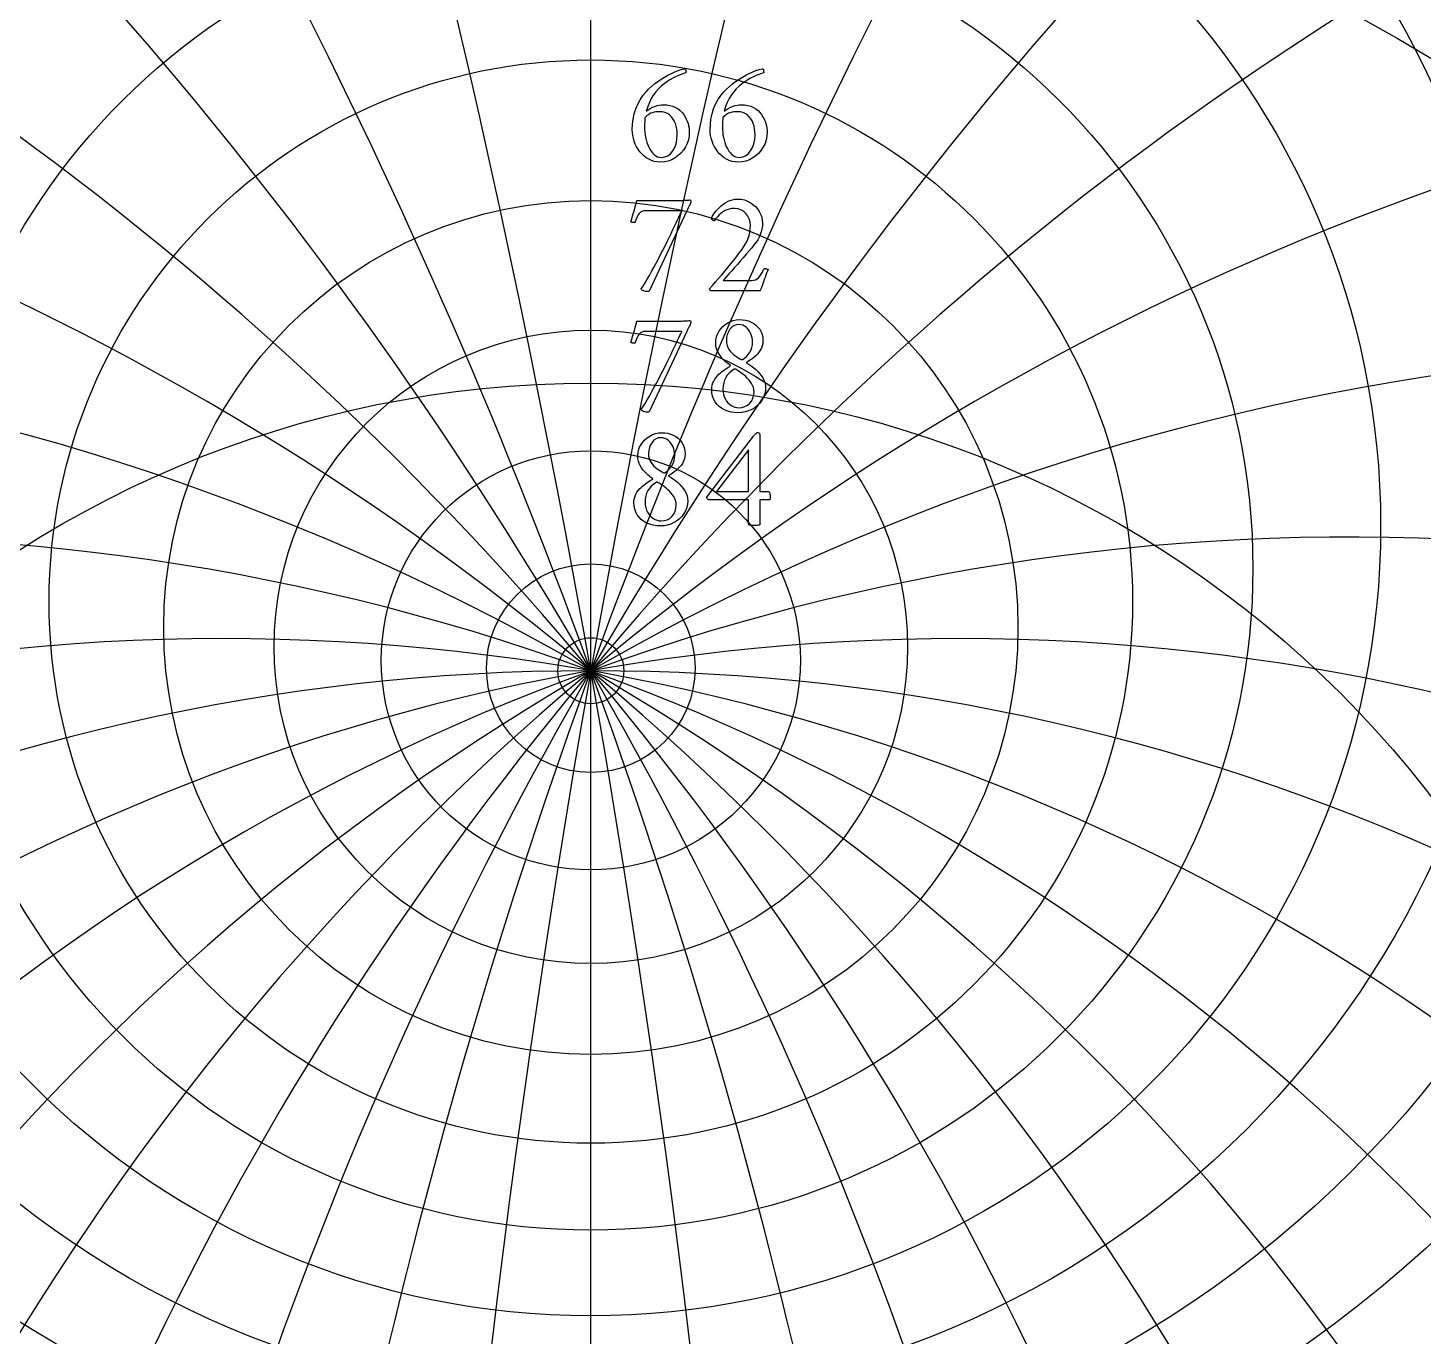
# Model space of a CAD drawing. Header units: millimetres. Extents: x -71 to 71, y -71 to 73.
# Drawn here: x -15.97 to 23.61, y 3.04 to 40.16 of the extents above; entities that cross this region are included whole.
import ezdxf

# ---------------------------------------------------------------- set-up
doc = ezdxf.new("R2010")
doc.units = ezdxf.units.MM
for name, color, linetype in [('CUT_OUTER', 1, 'Continuous'), ('ENGRAVE', 7, 'Continuous'), ('ENGRAVE_FINE', 8, 'Continuous'), ('TEXT', 5, 'Continuous')]:
    doc.layers.add(name, color=color, linetype=linetype)

msp = doc.modelspace()

# ---------------------------------------------------------------- linework, layer by layer
at = {"layer": 'CUT_OUTER'}
msp.add_arc((-0.0002, -0.0002), 71.2199, 143.788848, 87.803032, dxfattribs=at)
at = {"layer": 'ENGRAVE'}
msp.add_lwpolyline([(0, -70.2), (0, 70.2)], dxfattribs=at)
for centre, radius in [((0, 0), 70.2), ((0, 31.6222), 35.2387), ((0, 29.3414), 30.5447), ((0, 27.5032), 26.2999), ((0, 26.02), 22.4035), ((0, 0), 45.9522), ((0, 24.8284), 18.7786), ((0, 23.8818), 15.3651), ((0, 23.1462), 12.1141), ((0, 22.5969), 8.9852), ((0, 0), 30.0798), ((0, 22.216), 5.9435), ((0, 21.992), 2.958), ((0, 21.9181), 0.936)]:
    msp.add_circle(centre, radius, dxfattribs=at)
for centre, radius, start, end in [((0, 34.4687), 40.5184, 131.30785, 48.69215), ((0, 38.0583), 46.5751, 158.30757, 21.69243), ((0, 42.6543), 53.6864, 177.16632, 2.83368), ((0, 48.6634), 62.275, 192.562112, 347.437888), ((0, 56.7462), 73.0187, 205.930897, 334.069103), ((0, -37.2113), 59.1294, 39, 141), ((0, -37.2113), 59.1294, 39, 141)]:
    msp.add_arc(centre, radius, start, end, dxfattribs=at)
at = {"layer": 'ENGRAVE_FINE'}
for centre, radius, start, end in [((-335.3395, -37.2113), 340.5127, 3.549067, 18.208032), ((-335.3395, -37.2113), 340.5127, 3.549067, 18.208032), ((335.3395, -37.2113), 340.5127, 161.791968, 176.450933), ((335.3395, -37.2113), 340.5127, 161.791968, 176.450933), ((-162.4567, -37.2113), 172.8828, 7.145895, 36.6736), ((-162.4567, -37.2113), 172.8828, 7.145895, 36.6736), ((162.4567, -37.2113), 172.8828, 143.3264, 172.854105), ((162.4567, -37.2113), 172.8828, 143.3264, 172.854105), ((-102.4151, -37.2113), 118.2588, 10.840654, 55.662821), ((-102.4151, -37.2113), 118.2588, 10.840654, 55.662821), ((102.4151, -37.2113), 118.2588, 124.337179, 169.159346), ((102.4151, -37.2113), 118.2588, 124.337179, 169.159346), ((-70.4677, -37.2113), 91.989, 14.688568, 75.445741), ((-70.4677, -37.2113), 91.989, 14.688568, 75.445741), ((70.4677, -37.2113), 91.989, 104.554259, 165.311432), ((70.4677, -37.2113), 91.989, 104.554259, 165.311432), ((-49.6155, -37.2113), 77.188, 18.753071, 96.251491), ((-49.6155, -37.2113), 77.188, 18.753071, 96.251491), ((49.6155, -37.2113), 77.188, 83.748509, 161.246929), ((49.6155, -37.2113), 77.188, 83.748509, 161.246929), ((-34.1384, -37.2113), 68.2768, 23.109812, 116.954145), ((-34.1384, -37.2113), 68.2768, 23.109812, 116.954145), ((34.1384, -37.2113), 68.2768, 63.045855, 156.890188), ((34.1384, -37.2113), 68.2768, 63.045855, 156.890188), ((-21.5213, -37.2113), 62.9242, 27.851987, 126.345474), ((-21.5213, -37.2113), 62.9242, 27.851987, 126.345474), ((21.5213, -37.2113), 62.9242, 53.654526, 152.148013), ((21.5213, -37.2113), 62.9242, 53.654526, 152.148013), ((-10.4261, -37.2113), 60.0416, 33.097661, 134.238363), ((-10.4261, -37.2113), 60.0416, 33.097661, 134.238363), ((10.4261, -37.2113), 60.0416, 45.761637, 146.902339), ((10.4261, -37.2113), 60.0416, 45.761637, 146.902339)]:
    msp.add_arc(centre, radius, start, end, dxfattribs=at)
at = {"layer": 'TEXT'}
for points in [[(2.0509, 37.9783), (2.1525, 37.9733), (2.2455, 37.9585), (2.33, 37.9339), (2.4059, 37.8994), (2.4738, 37.8572), (2.5346, 37.8096), (2.588, 37.7565), (2.6342, 37.698), (2.6738, 37.636), (2.7074, 37.5724), (2.735, 37.5073), (2.7567, 37.4406), (2.773, 37.3749), (2.7847, 37.3125), (2.7917, 37.2534), (2.794, 37.1978), (2.7872, 37.0876), (2.7665, 36.9814), (2.7322, 36.879), (2.684, 36.7805), (2.6243, 36.6887), (2.5553, 36.6062), (2.477, 36.533), (2.3893, 36.4692), (2.2939, 36.4174), (2.1926, 36.3804), (2.0853, 36.3582), (1.972, 36.3508), (1.8829, 36.3559), (1.7982, 36.3711), (1.7179, 36.3964), (1.642, 36.4318), (1.571, 36.4755), (1.5055, 36.5257), (1.4454, 36.5824), (1.3908, 36.6456), (1.3419, 36.714), (1.2989, 36.7862), (1.262, 36.8624), (1.231, 36.9424), (1.2064, 37.0243), (1.1889, 37.1059), (1.1784, 37.1873), (1.1749, 37.2683), (1.1811, 37.422), (1.1998, 37.5714), (1.231, 37.7167), (1.2745, 37.8579), (1.3301, 37.9925), (1.397, 38.1184), (1.4754, 38.2354), (1.5652, 38.3436), (1.6405, 38.4209), (1.7214, 38.4951), (1.8076, 38.5662), (1.8994, 38.6342), (1.9943, 38.6983), (2.0903, 38.7577), (2.1874, 38.8125), (2.2855, 38.8626), (2.3824, 38.9069), (2.4759, 38.9446), (2.5661, 38.9754), (2.6529, 38.9996), (2.6661, 38.9966), (2.6768, 38.9876), (2.6848, 38.9727), (2.6902, 38.9518), (2.6939, 38.9296), (2.6965, 38.9108), (2.698, 38.8954), (2.6985, 38.8833), (2.632, 38.8605), (2.561, 38.8335), (2.4856, 38.8024), (2.4059, 38.7671), (2.3237, 38.7266), (2.2414, 38.6799), (2.1587, 38.627), (2.0758, 38.5678), (1.9949, 38.5015), (1.918, 38.4272), (1.8454, 38.3448), (1.7769, 38.2544), (1.7144, 38.1548), (1.6596, 38.0452), (1.6126, 37.9255), (1.5735, 37.7956), (1.629, 37.8367), (1.6876, 37.8729), (1.7494, 37.9042), (1.8143, 37.9305), (1.8789, 37.9514), (1.9398, 37.9663), (1.9972, 37.9753), (2.0509, 37.9783)], [(4.2596, 37.9783), (4.3611, 37.9733), (4.4542, 37.9585), (4.5386, 37.9339), (4.6145, 37.8994), (4.6825, 37.8572), (4.7432, 37.8096), (4.7967, 37.7565), (4.8429, 37.698), (4.8824, 37.636), (4.916, 37.5724), (4.9437, 37.5073), (4.9653, 37.4406), (4.9817, 37.3749), (4.9934, 37.3125), (5.0004, 37.2534), (5.0027, 37.1978), (4.9958, 37.0876), (4.9752, 36.9814), (4.9408, 36.879), (4.8927, 36.7805), (4.833, 36.6887), (4.764, 36.6062), (4.6856, 36.533), (4.5979, 36.4692), (4.5026, 36.4174), (4.4012, 36.3804), (4.2939, 36.3582), (4.1807, 36.3508), (4.0915, 36.3559), (4.0068, 36.3711), (3.9265, 36.3964), (3.8506, 36.4318), (3.7797, 36.4755), (3.7141, 36.5257), (3.6541, 36.5824), (3.5994, 36.6456), (3.5505, 36.714), (3.5076, 36.7862), (3.4706, 36.8624), (3.4396, 36.9424), (3.4151, 37.0243), (3.3976, 37.1059), (3.3871, 37.1873), (3.3836, 37.2683), (3.3898, 37.422), (3.4085, 37.5714), (3.4396, 37.7167), (3.4832, 37.8579), (3.5387, 37.9925), (3.6057, 38.1184), (3.684, 38.2354), (3.7738, 38.3436), (3.8492, 38.4209), (3.93, 38.4951), (4.0163, 38.5662), (4.108, 38.6342), (4.203, 38.6983), (4.299, 38.7577), (4.396, 38.8125), (4.4941, 38.8626), (4.591, 38.9069), (4.6846, 38.9446), (4.7747, 38.9754), (4.8615, 38.9996), (4.8748, 38.9966), (4.8854, 38.9876), (4.8935, 38.9727), (4.8989, 38.9518), (4.9025, 38.9296), (4.9051, 38.9108), (4.9067, 38.8954), (4.9072, 38.8833), (4.8407, 38.8605), (4.7697, 38.8335), (4.6943, 38.8024), (4.6145, 38.7671), (4.5324, 38.7266), (4.45, 38.6799), (4.3674, 38.627), (4.2845, 38.5678), (4.2035, 38.5015), (4.1267, 38.4272), (4.0541, 38.3448), (3.9855, 38.2544), (3.923, 38.1548), (3.8683, 38.0452), (3.8213, 37.9255), (3.7821, 37.7956), (3.8376, 37.8367), (3.8963, 37.8729), (3.958, 37.9042), (4.0229, 37.9305), (4.0875, 37.9514), (4.1485, 37.9663), (4.2058, 37.9753), (4.2596, 37.9783)], [(1.5402, 37.6171), (1.5364, 37.5836), (1.533, 37.5496), (1.5301, 37.5151), (1.5278, 37.4801), (1.526, 37.4448), (1.5247, 37.4095), (1.5239, 37.3742), (1.5236, 37.3389), (1.5255, 37.2696), (1.5309, 37.1988), (1.54, 37.1264), (1.5527, 37.0525), (1.5692, 36.979), (1.5895, 36.9082), (1.6138, 36.8399), (1.642, 36.7743), (1.674, 36.7129), (1.7099, 36.6575), (1.7498, 36.6081), (1.7935, 36.5646), (1.841, 36.5292), (1.8921, 36.5039), (1.9468, 36.4887), (2.0052, 36.4837), (2.0984, 36.4951), (2.1827, 36.5294), (2.2582, 36.5864), (2.3249, 36.6664), (2.3794, 36.7634), (2.4183, 36.8719), (2.4417, 36.9917), (2.4495, 37.123), (2.4462, 37.2087), (2.4365, 37.2912), (2.4203, 37.3706), (2.3976, 37.4469), (2.3678, 37.518), (2.3306, 37.5818), (2.2859, 37.6384), (2.2336, 37.6877), (2.1731, 37.7276), (2.1038, 37.7562), (2.0257, 37.7733), (1.9388, 37.779), (1.894, 37.7773), (1.8469, 37.7722), (1.7975, 37.7638), (1.7458, 37.752), (1.6932, 37.7335), (1.6414, 37.7048), (1.5905, 37.666), (1.5402, 37.6171)], [(3.7489, 37.6171), (3.745, 37.5836), (3.7416, 37.5496), (3.7388, 37.5151), (3.7365, 37.4801), (3.7346, 37.4448), (3.7333, 37.4095), (3.7326, 37.3742), (3.7323, 37.3389), (3.7341, 37.2696), (3.7396, 37.1988), (3.7486, 37.1264), (3.7614, 37.0525), (3.7778, 36.979), (3.7982, 36.9082), (3.8225, 36.8399), (3.8506, 36.7743), (3.8827, 36.7129), (3.9186, 36.6575), (3.9584, 36.6081), (4.0022, 36.5646), (4.0496, 36.5292), (4.1008, 36.5039), (4.1555, 36.4887), (4.2139, 36.4837), (4.307, 36.4951), (4.3914, 36.5294), (4.4669, 36.5864), (4.5336, 36.6664), (4.5881, 36.7634), (4.627, 36.8719), (4.6503, 36.9917), (4.6581, 37.123), (4.6549, 37.2087), (4.6451, 37.2912), (4.6289, 37.3706), (4.6062, 37.4469), (4.5765, 37.518), (4.5393, 37.5818), (4.4945, 37.6384), (4.4422, 37.6877), (4.3818, 37.7276), (4.3125, 37.7562), (4.2344, 37.7733), (4.1475, 37.779), (4.1027, 37.7773), (4.0556, 37.7722), (4.0062, 37.7638), (3.9544, 37.752), (3.9019, 37.7335), (3.8501, 37.7048), (3.7991, 37.666), (3.7489, 37.6171)], [(2.5325, 35.2632), (2.5727, 35.2635), (2.6145, 35.2647), (2.6578, 35.2667), (2.7027, 35.2694), (2.7437, 35.2721), (2.7754, 35.2741), (2.7977, 35.2752), (2.8106, 35.2756), (2.8215, 35.2733), (2.8293, 35.2663), (2.834, 35.2546), (2.8356, 35.2382), (2.8332, 35.2155), (2.8262, 35.1889), (2.8145, 35.1585), (2.7982, 35.1241), (2.7792, 35.0871), (2.7598, 35.0488), (2.7398, 35.0093), (2.7193, 34.9684), (1.6523, 32.6892), (1.6451, 32.6837), (1.6357, 32.6798), (1.6243, 32.6775), (1.6108, 32.6767), (1.5867, 32.6781), (1.56, 32.6824), (1.5306, 32.6895), (1.4987, 32.6995), (1.4697, 32.7113), (1.4489, 32.7239), (1.4365, 32.7373), (1.4323, 32.7514), (1.4855, 32.8345), (1.5413, 32.9258), (1.5997, 33.0254), (1.6606, 33.1334), (1.7233, 33.247), (1.7868, 33.3638), (1.851, 33.4837), (1.916, 33.6067), (1.9806, 33.7307), (2.0436, 33.8537), (2.1051, 33.9756), (2.1651, 34.0965), (2.2227, 34.2142), (2.2772, 34.3264), (2.3285, 34.4332), (2.3768, 34.5345), (2.4212, 34.6282), (2.4609, 34.712), (2.4959, 34.786), (2.5263, 34.8501), (2.5508, 34.9018), (2.5683, 34.9388), (2.5788, 34.961), (2.5823, 34.9684), (1.5527, 34.9684), (1.4961, 34.9637), (1.4468, 34.9497), (1.4048, 34.9264), (1.37, 34.8937), (1.3399, 34.8508), (1.3119, 34.7971), (1.286, 34.7325), (1.2621, 34.657), (1.2574, 34.6461), (1.2476, 34.6383), (1.2325, 34.6337), (1.2123, 34.6321), (1.2051, 34.6326), (1.1962, 34.6342), (1.1854, 34.6368), (1.1728, 34.6404), (1.1602, 34.6446), (1.1495, 34.6487), (1.1405, 34.6529), (1.1334, 34.657), (1.16, 34.7404), (1.1858, 34.8246), (1.2108, 34.9096), (1.2351, 34.9954), (1.2573, 35.0767), (1.2761, 35.1485), (1.2915, 35.2106), (1.3036, 35.2632)], [(5.0276, 33.3036), (5.0066, 33.2521), (4.985, 33.1972), (4.963, 33.139), (4.9404, 33.0773), (4.9181, 33.0152), (4.8968, 32.9554), (4.8766, 32.8979), (4.8574, 32.8428), (4.8403, 32.7932), (4.8262, 32.7525), (4.8154, 32.7205), (4.8076, 32.6975), (3.4043, 32.6975), (3.398, 32.7023), (3.3913, 32.7084), (3.3845, 32.7157), (3.3773, 32.7244), (3.371, 32.7334), (3.3664, 32.7416), (3.3637, 32.749), (3.3628, 32.7556), (3.4484, 32.8521), (3.5351, 32.9507), (3.6228, 33.0514), (3.7115, 33.1541), (3.7998, 33.2577), (3.8859, 33.3607), (3.97, 33.4632), (4.052, 33.5651), (4.1301, 33.6648), (4.2025, 33.7603), (4.2692, 33.8516), (4.3301, 33.9388), (4.3868, 34.0273), (4.4324, 34.11), (4.4667, 34.1871), (4.49, 34.2585), (4.5054, 34.3277), (4.5164, 34.3986), (4.5231, 34.471), (4.5253, 34.5449), (4.5173, 34.6446), (4.4936, 34.7359), (4.454, 34.8189), (4.3986, 34.8937), (4.331, 34.9554), (4.2549, 34.9995), (4.1702, 35.026), (4.0769, 35.0348), (3.9985, 35.0304), (3.9253, 35.0172), (3.8574, 34.9951), (3.7946, 34.9642), (3.7372, 34.9282), (3.6856, 34.8905), (3.6397, 34.8514), (3.5994, 34.8106), (3.5652, 34.7717), (3.5372, 34.738), (3.5154, 34.7094), (3.4998, 34.6861), (3.4872, 34.6878), (3.4744, 34.6928), (3.4613, 34.7013), (3.4479, 34.7131), (3.4361, 34.7256), (3.4277, 34.7364), (3.4226, 34.7454), (3.4209, 34.7525), (3.4299, 34.7744), (3.4443, 34.8028), (3.4641, 34.8377), (3.4894, 34.8791), (3.5202, 34.9243), (3.5564, 34.9705), (3.598, 35.0177), (3.6451, 35.066), (3.6969, 35.1129), (3.7525, 35.1562), (3.8121, 35.1959), (3.8755, 35.232), (3.9429, 35.262), (4.0141, 35.2834), (4.0892, 35.2962), (4.1682, 35.3005), (4.2636, 35.2944), (4.3545, 35.2761), (4.4411, 35.2456), (4.5232, 35.203), (4.5989, 35.1507), (4.6664, 35.0914), (4.7256, 35.0251), (4.7764, 34.9518), (4.8173, 34.8737), (4.8465, 34.793), (4.864, 34.7097), (4.8698, 34.6238), (4.8659, 34.5379), (4.8543, 34.4546), (4.8348, 34.3739), (4.8076, 34.2958), (4.7736, 34.2203), (4.7339, 34.1474), (4.6885, 34.0771), (4.6374, 34.0094), (4.5648, 33.9208), (4.4884, 33.8293), (4.4081, 33.735), (4.3239, 33.6378), (4.2389, 33.5408), (4.1563, 33.4468), (4.076, 33.356), (3.998, 33.2683), (3.9251, 33.1864), (3.86, 33.1131), (3.8026, 33.0484), (3.7531, 32.9922), (4.5585, 32.9922), (4.6159, 32.997), (4.668, 33.0114), (4.7145, 33.0354), (4.7557, 33.069), (4.7934, 33.1125), (4.8299, 33.1661), (4.865, 33.2298), (4.8989, 33.3036), (4.9049, 33.3145), (4.9145, 33.3223), (4.9277, 33.3269), (4.9446, 33.3285), (4.9518, 33.328), (4.9612, 33.3264), (4.9726, 33.3238), (4.9861, 33.3202), (4.9996, 33.316), (5.011, 33.3119), (5.0203, 33.3077), (5.0276, 33.3036)], [(2.5325, 31.8406), (2.5727, 31.841), (2.6145, 31.8422), (2.6578, 31.8441), (2.7027, 31.8469), (2.7437, 31.8496), (2.7754, 31.8515), (2.7977, 31.8527), (2.8106, 31.8531), (2.8215, 31.8507), (2.8293, 31.8437), (2.834, 31.8321), (2.8356, 31.8157), (2.8332, 31.793), (2.8262, 31.7664), (2.8145, 31.7359), (2.7982, 31.7015), (2.7792, 31.6646), (2.7598, 31.6263), (2.7398, 31.5867), (2.7193, 31.5459), (1.6523, 29.2666), (1.6451, 29.2612), (1.6357, 29.2573), (1.6243, 29.255), (1.6108, 29.2542), (1.5867, 29.2556), (1.56, 29.2599), (1.5306, 29.267), (1.4987, 29.277), (1.4697, 29.2888), (1.4489, 29.3014), (1.4365, 29.3148), (1.4323, 29.3289), (1.4855, 29.4119), (1.5413, 29.5033), (1.5997, 29.6029), (1.6606, 29.7108), (1.7233, 29.8245), (1.7868, 29.9413), (1.851, 30.0611), (1.916, 30.1841), (1.9806, 30.3082), (2.0436, 30.4312), (2.1051, 30.5531), (2.1651, 30.674), (2.2227, 30.7917), (2.2772, 30.9039), (2.3285, 31.0107), (2.3768, 31.112), (2.4212, 31.2057), (2.4609, 31.2895), (2.4959, 31.3635), (2.5263, 31.4275), (2.5508, 31.4793), (2.5683, 31.5163), (2.5788, 31.5385), (2.5823, 31.5459), (1.5527, 31.5459), (1.4961, 31.5412), (1.4468, 31.5272), (1.4048, 31.5038), (1.37, 31.4711), (1.3399, 31.4283), (1.3119, 31.3746), (1.286, 31.31), (1.2621, 31.2345), (1.2574, 31.2236), (1.2476, 31.2158), (1.2325, 31.2111), (1.2123, 31.2096), (1.2051, 31.2101), (1.1962, 31.2117), (1.1854, 31.2143), (1.1728, 31.2179), (1.1602, 31.222), (1.1495, 31.2262), (1.1405, 31.2303), (1.1334, 31.2345), (1.16, 31.3179), (1.1858, 31.4021), (1.2108, 31.4871), (1.2351, 31.5728), (1.2573, 31.6542), (1.2761, 31.7259), (1.2915, 31.7881), (1.3036, 31.8406)], [(4.2139, 31.8821), (4.3033, 31.8777), (4.3888, 31.8645), (4.4704, 31.8424), (4.5481, 31.8116), (4.6201, 31.7724), (4.6846, 31.7254), (4.7415, 31.6707), (4.791, 31.6081), (4.8309, 31.5381), (4.8595, 31.4608), (4.8766, 31.3762), (4.8823, 31.2843), (4.8776, 31.208), (4.8636, 31.1369), (4.8403, 31.071), (4.8076, 31.0103), (4.7683, 30.9543), (4.7251, 30.9024), (4.678, 30.8546), (4.627, 30.811), (4.5747, 30.7711), (4.5237, 30.7342), (4.474, 30.7005), (4.4256, 30.6699), (4.4147, 30.6652), (4.4111, 30.6595), (4.4147, 30.6527), (4.4256, 30.645), (4.4878, 30.6092), (4.5496, 30.5682), (4.6113, 30.522), (4.6726, 30.4706), (4.7313, 30.4151), (4.7847, 30.3564), (4.833, 30.2947), (4.8761, 30.2298), (4.9115, 30.1626), (4.9368, 30.0938), (4.952, 30.0235), (4.957, 29.9516), (4.9503, 29.8525), (4.93, 29.7586), (4.8963, 29.6699), (4.8491, 29.5863), (4.7908, 29.5096), (4.724, 29.4415), (4.6486, 29.382), (4.5647, 29.331), (4.4748, 29.2901), (4.3815, 29.2609), (4.2849, 29.2434), (4.1848, 29.2376), (4.0778, 29.2428), (3.9767, 29.2583), (3.8816, 29.2843), (3.7925, 29.3206), (3.7112, 29.3663), (3.6394, 29.4202), (3.5773, 29.4825), (3.5247, 29.5531), (3.4829, 29.6307), (3.4531, 29.714), (3.4352, 29.803), (3.4292, 29.8977), (3.4329, 29.9625), (3.4438, 30.0243), (3.4619, 30.0829), (3.4874, 30.1385), (3.5182, 30.1909), (3.5527, 30.2402), (3.5909, 30.2864), (3.6327, 30.3294), (3.6764, 30.3694), (3.7204, 30.4062), (3.7646, 30.44), (3.8091, 30.4706), (3.8518, 30.4984), (3.8906, 30.5235), (3.9255, 30.5461), (3.9565, 30.5661), (3.9627, 30.572), (3.9648, 30.5775), (3.9627, 30.5824), (3.9565, 30.5868), (3.9141, 30.6145), (3.8698, 30.6476), (3.8238, 30.6861), (3.7759, 30.7301), (3.7289, 30.7787), (3.6856, 30.8313), (3.6459, 30.8877), (3.6098, 30.948), (3.5799, 31.0119), (3.5585, 31.0788), (3.5456, 31.1489), (3.5413, 31.222), (3.5472, 31.3077), (3.5647, 31.3902), (3.5939, 31.4696), (3.6347, 31.5459), (3.6852, 31.6171), (3.7432, 31.6813), (3.8087, 31.7385), (3.8818, 31.7887), (3.9601, 31.8296), (4.0416, 31.8588), (4.1262, 31.8763), (4.2139, 31.8821)], [(4.1931, 31.741), (4.1232, 31.7327), (4.0587, 31.7078), (3.9997, 31.6663), (3.9461, 31.6081), (3.9016, 31.5386), (3.8698, 31.4628), (3.8508, 31.3808), (3.8444, 31.2926), (3.8489, 31.2188), (3.8626, 31.1509), (3.8853, 31.0891), (3.917, 31.0331), (3.9551, 30.9827), (3.9964, 30.9371), (4.0412, 30.8965), (4.0893, 30.8608), (4.1376, 30.8289), (4.1828, 30.7996), (4.2248, 30.7729), (4.2637, 30.7488), (4.2684, 30.7469), (4.2741, 30.7456), (4.2808, 30.7449), (4.2886, 30.7446), (4.2904, 30.7446), (4.2917, 30.7446), (4.2925, 30.7446), (4.2928, 30.7446), (4.2987, 30.7449), (4.3042, 30.7456), (4.3091, 30.7469), (4.3135, 30.7488), (4.3727, 30.7929), (4.4256, 30.8422), (4.4723, 30.8967), (4.5128, 30.9563), (4.5455, 31.0212), (4.5688, 31.0913), (4.5829, 31.1665), (4.5875, 31.2469), (4.5845, 31.3066), (4.5756, 31.3653), (4.5607, 31.4229), (4.5398, 31.4794), (4.5135, 31.5331), (4.4822, 31.5822), (4.446, 31.6266), (4.4049, 31.6663), (4.3589, 31.699), (4.3083, 31.7223), (4.2531, 31.7363), (4.1931, 31.741)], [(4.1931, 29.3829), (4.2877, 29.3907), (4.3722, 29.414), (4.4465, 29.4529), (4.5107, 29.5074), (4.5625, 29.5746), (4.5995, 29.6517), (4.6217, 29.7386), (4.629, 29.8354), (4.6246, 29.8968), (4.6114, 29.9563), (4.5893, 30.014), (4.5585, 30.07), (4.5216, 30.1234), (4.4817, 30.1738), (4.4386, 30.221), (4.3924, 30.2651), (4.3454, 30.3057), (4.3, 30.3424), (4.2562, 30.3752), (4.2139, 30.4042), (4.1763, 30.4286), (4.1464, 30.4478), (4.1244, 30.4618), (4.1101, 30.4706), (4.1023, 30.4742), (4.0956, 30.4768), (4.0899, 30.4784), (4.0852, 30.4789), (4.0795, 30.4786), (4.0748, 30.4779), (4.0712, 30.4766), (4.0686, 30.4747), (3.9911, 30.421), (3.9248, 30.3637), (3.8697, 30.3027), (3.8257, 30.2381), (3.7921, 30.1678), (3.7681, 30.0897), (3.7537, 30.0038), (3.7489, 29.9101), (3.7531, 29.8301), (3.7655, 29.756), (3.7863, 29.6879), (3.8153, 29.6257), (3.8508, 29.5701), (3.8906, 29.5214), (3.9348, 29.4798), (3.9835, 29.4451), (4.0347, 29.4179), (4.0867, 29.3984), (4.1395, 29.3868), (4.1931, 29.3829)], [(2.0052, 28.6726), (2.0946, 28.6682), (2.1801, 28.655), (2.2617, 28.6329), (2.3394, 28.602), (2.4114, 28.5629), (2.4759, 28.5159), (2.5329, 28.4611), (2.5823, 28.3986), (2.6223, 28.3285), (2.6508, 28.2512), (2.6679, 28.1666), (2.6736, 28.0748), (2.669, 27.9985), (2.655, 27.9274), (2.6316, 27.8615), (2.5989, 27.8008), (2.5596, 27.7447), (2.5164, 27.6928), (2.4693, 27.6451), (2.4183, 27.6015), (2.366, 27.5615), (2.315, 27.5247), (2.2654, 27.491), (2.217, 27.4603), (2.2061, 27.4557), (2.2024, 27.45), (2.2061, 27.4432), (2.217, 27.4354), (2.2791, 27.3996), (2.341, 27.3586), (2.4026, 27.3124), (2.464, 27.2611), (2.5226, 27.2055), (2.5761, 27.1469), (2.6243, 27.0851), (2.6674, 27.0203), (2.7028, 26.9531), (2.7281, 26.8843), (2.7433, 26.814), (2.7484, 26.7421), (2.7416, 26.643), (2.7214, 26.5491), (2.6877, 26.4603), (2.6404, 26.3768), (2.5822, 26.3001), (2.5154, 26.232), (2.44, 26.1724), (2.356, 26.1214), (2.2661, 26.0806), (2.1729, 26.0514), (2.0762, 26.0339), (1.9762, 26.028), (1.8691, 26.0332), (1.7681, 26.0488), (1.673, 26.0747), (1.5838, 26.1111), (1.5025, 26.1567), (1.4307, 26.2107), (1.3686, 26.273), (1.3161, 26.3436), (1.2743, 26.4211), (1.2444, 26.5044), (1.2265, 26.5934), (1.2206, 26.6881), (1.2242, 26.753), (1.2351, 26.8148), (1.2533, 26.8734), (1.2787, 26.9289), (1.3096, 26.9813), (1.3441, 27.0306), (1.3822, 27.0768), (1.424, 27.1199), (1.4677, 27.1599), (1.5117, 27.1967), (1.5559, 27.2304), (1.6004, 27.2611), (1.6431, 27.2888), (1.6819, 27.314), (1.7168, 27.3366), (1.7478, 27.3565), (1.7541, 27.3625), (1.7561, 27.368), (1.7541, 27.3729), (1.7478, 27.3773), (1.7054, 27.4049), (1.6612, 27.438), (1.6151, 27.4766), (1.5672, 27.5205), (1.5203, 27.5692), (1.4769, 27.6217), (1.4372, 27.6782), (1.4012, 27.7385), (1.3712, 27.8023), (1.3498, 27.8693), (1.3369, 27.9393), (1.3327, 28.0125), (1.3385, 28.0981), (1.356, 28.1806), (1.3852, 28.26), (1.4261, 28.3363), (1.4765, 28.4076), (1.5345, 28.4718), (1.6001, 28.529), (1.6731, 28.5792), (1.7515, 28.6201), (1.8329, 28.6493), (1.9175, 28.6668), (2.0052, 28.6726)], [(1.9845, 28.5315), (1.9145, 28.5232), (1.8501, 28.4982), (1.791, 28.4567), (1.7374, 28.3986), (1.6929, 28.3291), (1.6612, 28.2533), (1.6421, 28.1713), (1.6357, 28.0831), (1.6403, 28.0093), (1.6539, 27.9414), (1.6766, 27.8795), (1.7084, 27.8236), (1.7464, 27.7731), (1.7878, 27.7276), (1.8325, 27.687), (1.8807, 27.6513), (1.9289, 27.6194), (1.9741, 27.5901), (2.0161, 27.5633), (2.055, 27.5392), (2.0597, 27.5374), (2.0654, 27.5361), (2.0722, 27.5353), (2.08, 27.5351), (2.0818, 27.5351), (2.0831, 27.5351), (2.0839, 27.5351), (2.0841, 27.5351), (2.0901, 27.5353), (2.0955, 27.5361), (2.1005, 27.5374), (2.1049, 27.5392), (2.164, 27.5833), (2.217, 27.6326), (2.2637, 27.6871), (2.3041, 27.7468), (2.3368, 27.8117), (2.3602, 27.8817), (2.3742, 27.957), (2.3789, 28.0374), (2.3759, 28.0971), (2.3669, 28.1557), (2.352, 28.2133), (2.3311, 28.2699), (2.3048, 28.3236), (2.2735, 28.3727), (2.2373, 28.417), (2.1962, 28.4567), (2.1503, 28.4894), (2.0997, 28.5128), (2.0444, 28.5268), (1.9845, 28.5315)], [(4.7328, 28.6768), (4.7483, 28.6752), (4.7614, 28.6705), (4.7721, 28.6627), (4.7806, 28.6519), (4.7869, 28.6394), (4.7915, 28.6269), (4.7942, 28.6145), (4.7951, 28.602), (4.7951, 27.0037), (5.0359, 27.0037), (5.046, 27.0005), (5.0556, 26.9912), (5.0647, 26.9756), (5.0733, 26.9538), (5.0805, 26.9279), (5.0857, 26.8999), (5.0888, 26.8698), (5.0899, 26.8376), (5.0891, 26.8163), (5.0868, 26.7982), (5.0829, 26.7831), (5.0774, 26.7712), (4.7951, 26.7712), (4.7951, 26.0612), (4.7934, 26.0606), (4.7884, 26.0586), (4.7799, 26.0554), (4.7681, 26.0509), (4.7488, 26.0463), (4.7178, 26.0431), (4.6751, 26.0411), (4.6207, 26.0405), (4.5572, 26.0426), (4.5118, 26.0488), (4.4845, 26.0592), (4.4754, 26.0737), (4.4754, 26.7712), (3.3337, 26.7712), (3.324, 26.778), (3.3156, 26.7862), (3.3084, 26.7957), (3.3026, 26.8065), (3.2981, 26.8175), (3.2948, 26.8277), (3.2929, 26.8372), (3.2922, 26.8459), (4.6124, 28.573), (4.6239, 28.5863), (4.6374, 28.6015), (4.6529, 28.6185), (4.6706, 28.6373), (4.6885, 28.6546), (4.7048, 28.6669), (4.7196, 28.6743), (4.7328, 28.6768)], [(4.4754, 28.191), (3.5662, 27.0037), (4.4754, 27.0037)], [(1.9845, 26.1733), (2.079, 26.1811), (2.1635, 26.2045), (2.2378, 26.2434), (2.3021, 26.2979), (2.3538, 26.3651), (2.3908, 26.4422), (2.413, 26.5291), (2.4204, 26.6259), (2.416, 26.6872), (2.4027, 26.7468), (2.3807, 26.8045), (2.3498, 26.8604), (2.313, 26.9139), (2.273, 26.9642), (2.2299, 27.0114), (2.1837, 27.0556), (2.1368, 27.0962), (2.0914, 27.1329), (2.0475, 27.1657), (2.0052, 27.1946), (1.9676, 27.219), (1.9378, 27.2382), (1.9157, 27.2522), (1.9014, 27.2611), (1.8937, 27.2647), (1.8869, 27.2673), (1.8812, 27.2688), (1.8765, 27.2694), (1.8708, 27.2691), (1.8661, 27.2683), (1.8625, 27.267), (1.8599, 27.2652), (1.7825, 27.2115), (1.7162, 27.1542), (1.661, 27.0932), (1.6171, 27.0286), (1.5835, 26.9583), (1.5594, 26.8802), (1.545, 26.7943), (1.5402, 26.7006), (1.5444, 26.6205), (1.5569, 26.5465), (1.5776, 26.4784), (1.6067, 26.4162), (1.6421, 26.3605), (1.6819, 26.3119), (1.7262, 26.2703), (1.7748, 26.2356), (1.8261, 26.2084), (1.8781, 26.1889), (1.9309, 26.1772), (1.9845, 26.1733)]]:
    msp.add_lwpolyline(points, close=True, dxfattribs=at)

doc.saveas('drawing.dxf')
